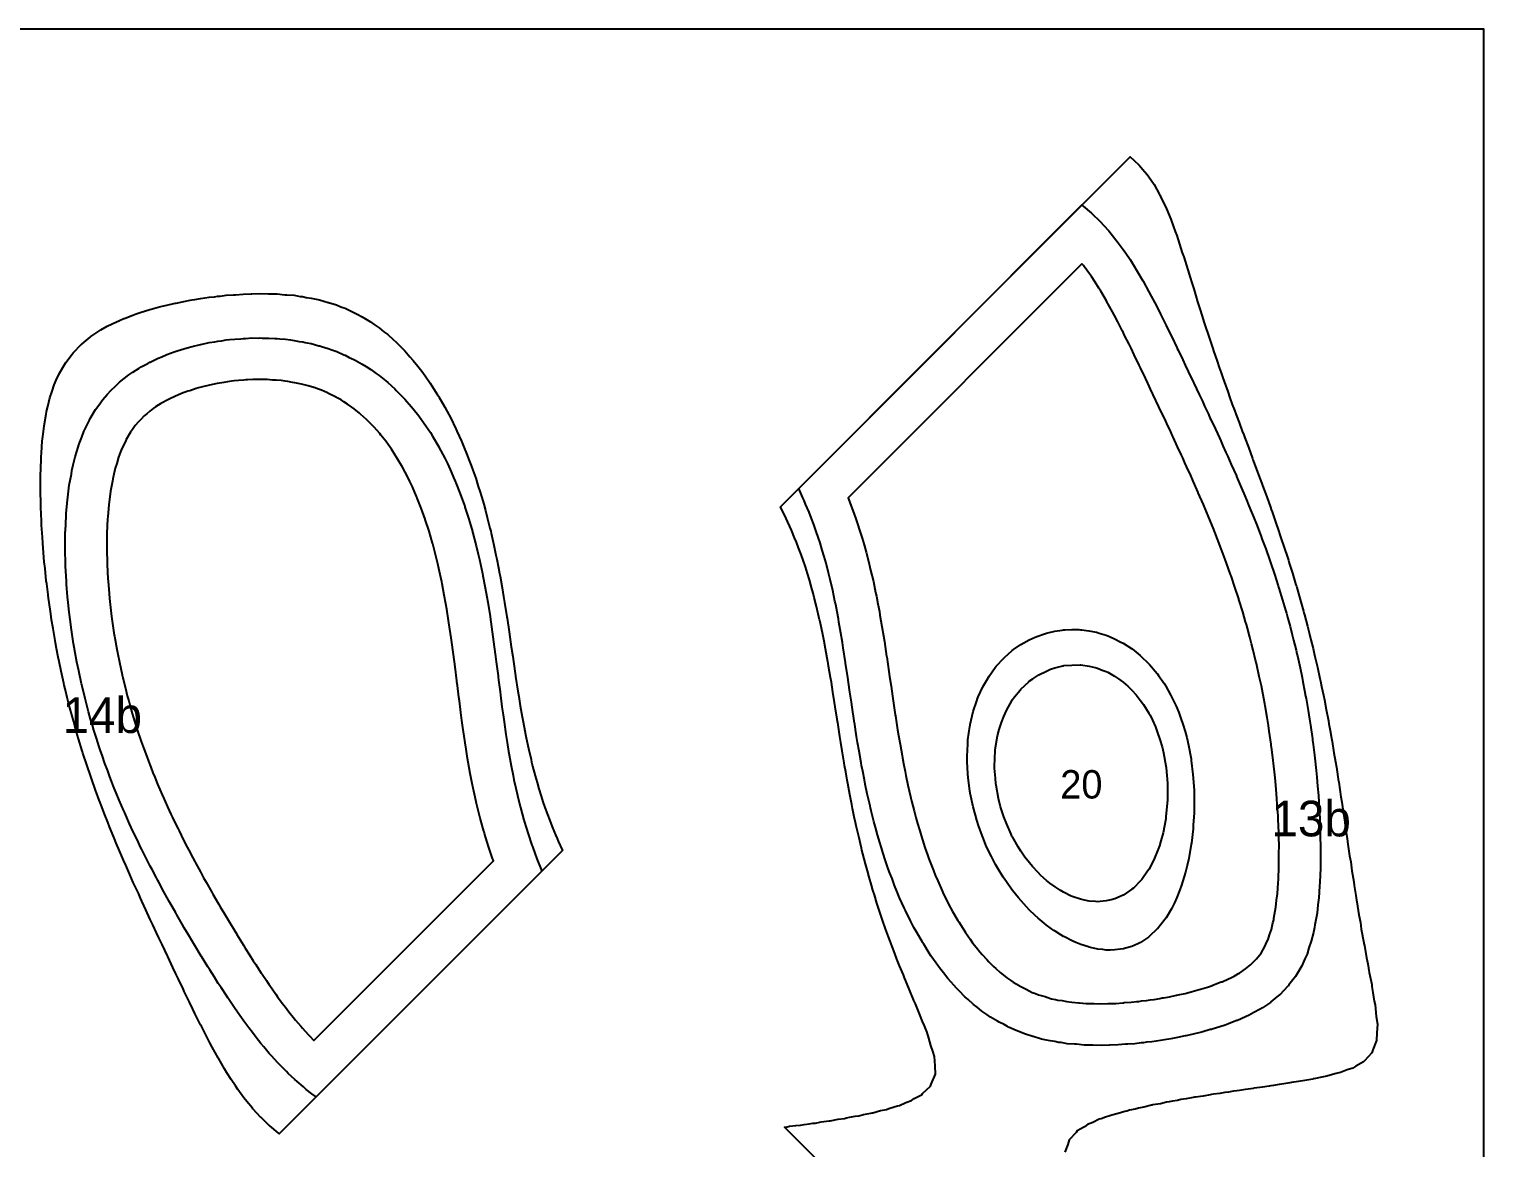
# Model space of a CAD drawing. Header units: millimetres. Extents: x 0 to 500, y 0 to 700.
# Drawn here: x 255.1 to 500, y 511.7 to 700 of the extents above; entities that cross this region are included whole.
import ezdxf
from ezdxf.enums import TextEntityAlignment as Align

# ---------------------------------------------------------------- set-up
doc = ezdxf.new("R2010")
doc.units = ezdxf.units.MM
for name, color, linetype in [('CORTE', 1, 'Continuous'), ('GRABADO', 5, 'Continuous'), ('HOJA', 8, 'Continuous')]:
    doc.layers.add(name, color=color, linetype=linetype)

msp = doc.modelspace()

# ---------------------------------------------------------------- linework, layer by layer
at = {"layer": 'CORTE'}
msp.add_lwpolyline([(441.77, 455.71), (382.27, 515.21), (382.71, 515.28), (383.12, 515.34), (384.14, 515.47), (384.94, 515.56), (385.57, 515.66), (386.42, 515.78), (387, 515.86), (387.45, 515.9), (388.42, 516.08), (389.77, 516.26), (389.86, 516.28), (389.92, 516.28), (391.28, 516.53), (392.37, 516.68), (392.7, 516.76), (393.22, 516.87), (394.14, 517.04), (394.78, 517.12), (395.56, 517.33), (396.79, 517.57), (396.99, 517.61), (397.13, 517.63), (398.41, 517.99), (399.41, 518.19), (399.83, 518.36), (400.69, 518.62), (401.27, 518.79), (401.6, 518.86), (402.69, 519.37), (403.63, 519.66), (404.1, 520.02), (405.41, 520.71), (405.51, 520.84), (406.83, 522.11), (406.92, 522.41), (407.65, 524.1), (407.61, 525.51), (407.5, 527.07), (407.23, 527.97), (406.91, 528.94), (406.56, 530.17), (406.27, 531.15), (405.8, 532.25), (405.48, 532.98), (404.97, 534.29), (404.33, 535.94), (404.15, 536.32), (404.05, 536.53), (403.28, 538.32), (402.61, 539.93), (402.45, 540.35), (402.27, 540.85), (401.62, 542.37), (401.18, 543.46), (400.81, 544.43), (400.4, 545.58), (400.02, 546.5), (399.75, 547.24), (399.26, 548.6), (398.77, 550.05), (398.53, 550.73), (398.31, 551.36), (397.81, 552.88), (397.39, 554.29), (397.14, 555.06), (396.88, 555.95), (396.49, 557.28), (396.22, 558.32), (395.87, 559.52), (395.44, 561.22), (395.29, 561.8), (395.21, 562.18), (394.74, 564.11), (394.34, 565.9), (394.21, 566.45), (394, 567.45), (393.72, 568.81), (393.58, 569.51), (393.25, 571.2), (392.91, 573.04), (392.8, 573.62), (392.56, 574.99), (392.38, 576.06), (392.3, 576.5), (391.97, 578.51), (391.74, 579.91), (391.57, 580.97), (391.21, 583.3), (391.19, 583.45), (391.12, 583.85), (390.8, 585.92), (390.68, 586.68), (390.41, 588.39), (390.14, 590.08), (390.01, 590.85), (389.68, 592.8), (389.6, 593.3), (389.56, 593.5), (389.16, 595.72), (388.91, 597.01), (388.7, 598.12), (388.24, 600.25), (388.2, 600.47), (388.17, 600.6), (387.66, 602.8), (387.25, 604.36), (387.08, 605.07), (386.81, 606.01), (386.45, 607.3), (386.11, 608.36), (385.77, 609.48), (385.38, 610.6), (385.03, 611.6), (384.61, 612.71), (384.25, 613.67), (383.94, 614.4), (383.41, 615.69), (382.52, 617.65), (382.51, 617.65), (382.51, 617.65), (381.56, 619.62), (440.44, 678.51), (441.1, 677.91), (441.1, 677.91), (441.98, 677.08), (442.54, 676.44), (443.31, 675.53), (443.97, 674.57), (444.47, 673.83), (445.41, 672.14), (445.49, 671.98), (445.63, 671.68), (446.43, 670.06), (446.84, 669.08), (447.27, 668.03), (447.73, 666.72), (448.04, 665.94), (448.28, 665.28), (448.78, 663.82), (449.22, 662.37), (449.48, 661.65), (449.71, 660.92), (450.16, 659.47), (450.52, 658.22), (450.84, 657.29), (451.15, 656.29), (451.51, 655.1), (451.8, 654.09), (452.19, 652.92), (452.58, 651.69), (452.87, 650.74), (453.12, 649.92), (453.57, 648.58), (454.02, 647.25), (454.28, 646.43), (454.52, 645.66), (455.01, 644.3), (455.45, 643.03), (455.74, 642.17), (456.03, 641.3), (456.49, 640.06), (456.88, 638.99), (457.25, 637.96), (457.64, 636.84), (458.01, 635.87), (458.32, 635.07), (458.79, 633.78), (459.33, 632.31), (459.56, 631.7), (459.75, 631.21), (460.35, 629.62), (461.04, 627.74), (461.12, 627.53), (461.18, 627.37), (461.9, 625.45), (462.62, 623.51), (462.67, 623.36), (462.73, 623.2), (463.44, 621.27), (464.05, 619.56), (464.19, 619.16), (464.33, 618.74), (464.94, 617.05), (465.49, 615.45), (465.67, 614.91), (465.84, 614.38), (466.38, 612.77), (466.92, 611.11), (467.08, 610.61), (467.23, 610.14), (467.77, 608.43), (468.35, 606.47), (468.43, 606.23), (468.49, 606.03), (469.07, 604.01), (469.62, 602.04), (469.69, 601.78), (469.79, 601.41), (470.3, 599.52), (470.64, 598.17), (470.87, 597.23), (471.23, 595.78), (471.43, 594.93), (471.56, 594.4), (471.97, 592.6), (472.39, 590.71), (472.48, 590.26), (472.66, 589.38), (472.98, 587.89), (473.14, 587.11), (473.45, 585.5), (473.82, 583.58), (473.9, 583.09), (474.1, 581.96), (474.34, 580.67), (474.44, 580.1), (474.75, 578.22), (475.02, 576.67), (475.16, 575.77), (475.54, 573.36), (475.55, 573.3), (475.56, 573.28), (475.93, 570.82), (476.08, 569.9), (476.3, 568.32), (476.58, 566.55), (476.67, 565.83), (476.99, 563.71), (477.04, 563.35), (477.06, 563.22), (477.4, 560.85), (477.57, 559.85), (477.77, 558.36), (478.08, 556.49), (478.15, 555.88), (478.43, 554.17), (478.55, 553.42), (478.62, 553.11), (478.94, 550.95), (479.2, 549.67), (479.36, 548.51), (479.79, 546.23), (479.81, 546.09), (479.87, 545.75), (480.24, 543.67), (480.47, 542.7), (480.68, 541.25), (481.11, 539.21), (481.14, 538.85), (481.31, 537.85), (481.55, 536.4), (481.71, 535.76), (481.87, 533.85), (482.06, 532.54), (481.95, 531.06), (481.93, 529.8), (481.32, 528.23), (481.14, 527.71), (479.88, 526.37), (479.75, 526.21), (478.43, 525.47), (477.94, 525.14), (476.99, 524.84), (475.84, 524.38), (475.55, 524.33), (475.13, 524.22), (474.13, 523.95), (473.58, 523.77), (472.7, 523.63), (471.39, 523.35), (471.27, 523.32), (471.2, 523.3), (469.84, 523.07), (468.78, 522.86), (468.41, 522.82), (467.93, 522.75), (466.99, 522.59), (466.32, 522.47), (465.55, 522.37), (464.55, 522.23), (464.13, 522.16), (463.83, 522.11), (462.7, 521.94), (461.34, 521.75), (461.27, 521.74), (461.19, 521.73), (459.84, 521.52), (458.85, 521.38), (458.42, 521.32), (457.84, 521.24), (456.99, 521.1), (456.37, 521.01), (455.56, 520.88), (454.47, 520.73), (454.13, 520.67), (453.89, 520.64), (452.71, 520.43), (451.43, 520.25), (451.28, 520.22), (451.06, 520.18), (449.85, 519.95), (449, 519.83), (448.43, 519.7), (447.59, 519.57), (447, 519.45), (446.59, 519.39), (445.57, 519.15), (444.2, 518.93), (444.15, 518.91), (444.05, 518.89), (442.72, 518.56), (441.86, 518.42), (441.29, 518.24), (440.34, 518.04), (439.86, 517.91), (439.56, 517.86), (438.44, 517.48), (437.34, 517.24), (437.02, 517.09), (436.32, 516.87), (435.58, 516.6), (435.21, 516.52), (434.17, 515.97), (433.24, 515.65), (432.75, 515.26), (431.51, 514.56), (431.34, 514.32), (430.16, 513.09), (429.93, 512.3), (429.44, 510.99)], dxfattribs=at)
for points in [[(392.95, 621.12), (393.33, 620.14), (393.77, 619), (394.2, 617.74), (394.56, 616.73), (394.9, 615.66), (395.33, 614.32), (395.64, 613.18), (396, 611.96), (396.44, 610.24), (396.64, 609.46), (396.75, 608.95), (397.21, 607.02), (397.59, 605.18), (397.73, 604.55), (397.97, 603.25), (398.22, 601.97), (398.31, 601.39), (398.66, 599.47), (398.9, 597.9), (399.06, 596.96), (399.45, 594.41), (399.46, 594.34), (399.83, 591.89), (399.95, 591.05), (400.19, 589.4), (400.43, 587.73), (400.55, 586.93), (400.9, 584.61), (400.93, 584.42), (401.3, 582.05), (401.46, 581.1), (401.7, 579.67), (402.05, 577.73), (402.12, 577.33), (402.29, 576.42), (402.56, 575.04), (402.7, 574.39), (403.03, 572.78), (403.48, 570.84), (403.54, 570.56), (403.65, 570.1), (404.07, 568.44), (404.38, 567.3), (404.65, 566.3), (405.01, 565.08), (405.24, 564.31), (405.48, 563.58), (405.9, 562.25), (406.33, 561.01), (406.56, 560.38), (406.89, 559.54), (407.31, 558.39), (407.63, 557.61), (408.04, 556.64), (408.81, 554.97), (408.91, 554.72), (408.92, 554.71), (409.71, 553.08), (410.2, 552.13), (410.55, 551.51), (411.45, 549.97), (411.59, 549.75), (412.53, 548.24), (412.71, 547.96), (413.49, 546.84), (413.93, 546.23), (414.5, 545.51), (415.12, 544.73), (415.55, 544.24), (416.3, 543.41), (416.66, 543.04), (417.45, 542.25), (417.82, 541.91), (418.57, 541.23), (419.05, 540.86), (419.68, 540.35), (420.36, 539.89), (420.76, 539.6), (421.75, 539.02), (421.82, 538.98), (422.49, 538.64), (422.91, 538.41), (423.96, 537.89), (424.51, 537.7), (425, 537.49), (426.11, 537.17), (426.25, 537.13), (427.22, 536.82), (427.9, 536.7), (428.28, 536.6), (429, 536.51), (429.53, 536.39), (429.79, 536.36), (430.63, 536.22), (431.78, 536.15), (431.9, 536.13), (431.91, 536.13), (433.04, 536.01), (434.2, 536.02), (434.4, 536.01), (435.52, 535.96), (436.68, 536.02), (436.9, 536.02), (438.05, 536.03), (439.23, 536.14), (439.34, 536.15), (439.46, 536.16), (440.62, 536.22), (441.56, 536.35), (441.9, 536.37), (442.35, 536.44), (443.22, 536.52), (443.84, 536.63), (444.48, 536.7), (445.44, 536.88), (445.85, 536.94), (446.06, 536.98), (447.09, 537.15), (448.24, 537.4), (448.28, 537.41), (448.52, 537.47), (449.7, 537.71), (450.31, 537.87), (450.86, 538.01), (452.08, 538.36), (452.31, 538.42), (453.44, 538.76), (454.12, 538.99), (454.5, 539.13), (455.79, 539.64), (455.91, 539.68), (457, 540.15), (457.37, 540.33), (457.94, 540.63), (458.71, 541.06), (458.84, 541.14), (459.86, 541.82), (460.72, 542.53), (460.89, 542.67), (461.71, 543.52), (462.48, 544.51), (463.12, 545.58), (463.47, 546.38), (463.66, 546.81), (463.9, 547.59), (464.22, 548.47), (464.49, 549.6), (464.61, 550.1), (464.65, 550.38), (464.98, 552.2), (465.1, 553.43), (465.24, 554.48), (465.35, 556.32), (465.41, 556.9), (465.48, 559.09), (465.5, 559.44), (465.5, 561.77), (465.51, 562.08), (465.46, 564.4), (465.46, 564.81), (465.36, 566.98), (465.34, 567.61), (465.21, 569.52), (465.16, 570.49), (465.02, 572.01), (464.91, 573.44), (464.79, 574.48), (464.59, 576.48), (464.53, 576.91), (464.3, 578.75), (464.21, 579.51), (464.2, 579.63), (463.87, 581.85), (463.73, 582.81), (463.51, 584.16), (463.18, 586.09), (463.11, 586.45), (462.93, 587.37), (462.66, 588.83), (462.53, 589.45), (462.19, 591.05), (461.77, 592.96), (461.7, 593.25), (461.57, 593.81), (461.16, 595.49), (460.9, 596.54), (460.61, 597.64), (460.18, 599.19), (460.02, 599.8), (459.89, 600.25), (459.4, 601.91), (458.81, 603.84), (458.76, 603.99), (458.72, 604.13), (458.09, 606.06), (457.44, 607.98), (457.41, 608.08), (457.36, 608.21), (456.68, 610.13), (456.07, 611.78), (455.95, 612.1), (455.78, 612.54), (455.17, 614.14), (454.69, 615.35), (454.4, 616.07), (453.96, 617.13), (453.57, 618.11), (453.3, 618.75), (452.77, 620.01), (451.92, 621.97), (451.9, 622.03), (451.06, 623.93), (450.52, 625.17), (450.23, 625.79), (449.67, 626.99), (449.29, 627.85), (449.09, 628.31), (448.44, 629.71), (447.7, 631.3), (447.58, 631.56), (447.27, 632.2), (446.61, 633.64), (446.26, 634.41), (445.74, 635.49), (444.84, 637.39), (444.78, 637.52), (443.88, 639.43), (443.41, 640.44), (443.01, 641.27), (442.17, 643), (442.01, 643.35), (441.96, 643.45), (441.14, 645.17), (440.59, 646.32), (440.26, 646.96), (439.5, 648.46), (439.26, 648.98), (439.17, 649.16), (438.37, 650.72), (437.82, 651.78), (437.48, 652.42), (436.48, 654.21), (436.46, 654.25), (435.51, 655.88), (435.19, 656.42), (434.57, 657.4), (433.92, 658.37), (433.59, 658.84), (432.68, 660.07), (432.57, 660.21), (432.33, 660.5), (392.95, 621.12)], [(296.98, 514.23), (295.59, 515.41), (295.54, 515.45), (294.13, 516.82), (294.11, 516.84), (292.75, 518.31), (292.68, 518.4), (291.46, 519.88), (291.24, 520.16), (290.24, 521.53), (289.81, 522.14), (289.08, 523.23), (288.38, 524.34), (287.98, 525), (286.94, 526.79), (286.93, 526.81), (286.9, 526.87), (285.91, 528.65), (285.51, 529.38), (284.92, 530.52), (284.08, 532.17), (283.96, 532.42), (283.73, 532.89), (283, 534.33), (282.65, 535.04), (282.06, 536.25), (281.21, 538.03), (281.14, 538.19), (281.01, 538.46), (280.21, 540.12), (279.78, 541), (279.29, 542.06), (278.43, 543.9), (278.38, 544.01), (278.35, 544.06), (277.46, 545.95), (276.92, 547.07), (276.54, 547.89), (275.91, 549.27), (275.63, 549.84), (275.48, 550.15), (274.72, 551.8), (274.05, 553.25), (273.82, 553.76), (273.47, 554.57), (272.93, 555.72), (272.62, 556.4), (272.04, 557.7), (271.19, 559.66), (271.17, 559.69), (271.16, 559.73), (270.31, 561.68), (269.75, 563), (269.46, 563.7), (269.08, 564.66), (268.63, 565.73), (268.32, 566.51), (267.82, 567.78), (267.21, 569.39), (267.03, 569.85), (266.89, 570.22), (266.25, 571.94), (265.57, 573.88), (265.51, 574.05), (265.45, 574.21), (264.78, 576.18), (264.14, 578.16), (264.08, 578.35), (264.02, 578.55), (263.41, 580.53), (262.91, 582.25), (262.76, 582.75), (262.58, 583.41), (262.14, 585), (261.84, 586.17), (261.56, 587.27), (261.14, 588.99), (261, 589.58), (260.92, 589.94), (260.48, 591.92), (260.12, 593.59), (259.99, 594.29), (259.71, 595.76), (259.53, 596.69), (259.45, 597.12), (259.11, 599.13), (258.87, 600.56), (258.71, 601.6), (258.38, 603.9), (258.36, 604.1), (258.26, 604.84), (258.04, 606.64), (257.97, 607.16), (257.76, 609.23), (257.64, 610.35), (257.52, 611.85), (257.37, 613.46), (257.32, 614.51), (257.18, 616.51), (257.16, 617.22), (257.06, 619.49), (257.06, 619.97), (257, 622.4), (257.01, 622.79), (257.02, 625.23), (257.05, 625.69), (257.11, 627.99), (257.18, 628.68), (257.3, 630.66), (257.46, 631.83), (257.6, 633.22), (257.96, 635.19), (258.02, 635.65), (258.22, 636.48), (258.58, 637.96), (258.97, 639.06), (259.29, 640.11), (259.65, 640.91), (260.17, 642.09), (261.08, 643.61), (261.24, 643.88), (262.34, 645.31), (262.48, 645.5), (262.51, 645.53), (263.9, 646.95), (263.94, 646.99), (264.36, 647.33), (265.37, 648.16), (265.47, 648.24), (266.8, 649.14), (267.18, 649.39), (268.24, 649.98), (269.04, 650.4), (269.67, 650.69), (271.02, 651.27), (271.1, 651.31), (271.26, 651.36), (272.53, 651.87), (273.09, 652.07), (273.96, 652.36), (275.26, 652.75), (275.39, 652.79), (275.61, 652.84), (276.82, 653.2), (277.5, 653.37), (278.25, 653.56), (279.43, 653.8), (279.67, 653.86), (279.83, 653.89), (281.1, 654.18), (282.22, 654.36), (282.53, 654.42), (282.97, 654.48), (283.96, 654.66), (284.68, 654.75), (285.39, 654.87), (286.31, 654.96), (286.82, 655.03), (287.22, 655.07), (288.25, 655.2), (289.48, 655.27), (289.68, 655.29), (289.85, 655.29), (291.11, 655.41), (292.5, 655.42), (292.54, 655.43), (292.57, 655.43), (293.97, 655.5), (295.38, 655.43), (295.4, 655.43), (295.42, 655.43), (296.83, 655.43), (298.11, 655.3), (298.26, 655.3), (298.44, 655.27), (299.69, 655.2), (300.7, 655.02), (301.12, 654.98), (301.72, 654.84), (302.55, 654.74), (303.13, 654.59), (303.99, 654.43), (305.4, 653.99), (305.42, 653.98), (305.46, 653.97), (306.85, 653.57), (307.55, 653.27), (308.28, 653.01), (309.54, 652.4), (309.72, 652.32), (310.29, 652), (311.15, 651.57), (311.42, 651.4), (312.58, 650.72), (313.17, 650.29), (314.02, 649.72), (314.82, 649.07), (315.45, 648.58), (316.36, 647.75), (316.88, 647.29), (317.82, 646.34), (318.32, 645.85), (319.2, 644.85), (319.75, 644.23), (320.5, 643.29), (321.18, 642.42), (321.74, 641.66), (322.62, 640.4), (322.9, 639.96), (323.83, 638.46), (324, 638.2), (324.05, 638.12), (325.06, 636.39), (325.48, 635.62), (326.06, 634.52), (326.92, 632.75), (326.99, 632.59), (327.11, 632.33), (327.89, 630.63), (328.35, 629.52), (328.73, 628.6), (329.17, 627.41), (329.52, 626.53), (329.78, 625.77), (330.26, 624.41), (330.7, 623.03), (330.96, 622.24), (331.22, 621.36), (331.61, 620.04), (331.89, 618.98), (332.22, 617.78), (332.66, 616.03), (332.79, 615.49), (332.87, 615.15), (333.32, 613.16), (333.67, 611.49), (333.82, 610.79), (334.1, 609.35), (334.28, 608.39), (334.36, 607.95), (334.71, 605.97), (334.96, 604.5), (335.12, 603.51), (335.5, 601.1), (335.51, 601.04), (335.54, 600.88), (335.89, 598.56), (336.01, 597.74), (336.25, 596.06), (336.5, 594.4), (336.62, 593.57), (336.98, 591.14), (336.99, 591.08), (336.99, 591.06), (337.36, 588.6), (337.52, 587.67), (337.76, 586.13), (338.1, 584.24), (338.19, 583.7), (338.42, 582.51), (338.65, 581.3), (338.78, 580.72), (339.14, 578.93), (339.58, 577.06), (339.68, 576.62), (339.85, 575.95), (340.26, 574.34), (340.6, 573.19), (340.9, 572.12), (341.29, 570.9), (341.59, 569.95), (341.92, 569.02), (342.33, 567.83), (342.72, 566.81), (343.12, 565.77), (343.72, 564.38), (343.97, 563.76), (344.15, 563.35), (344.88, 561.74), (297.19, 514.05), (296.98, 514.23)], [(333.24, 560.01), (333.18, 560.17), (333.1, 560.43), (332.41, 562.42), (331.74, 564.65), (331.67, 564.88), (331.63, 565.02), (331.01, 567.23), (330.58, 569.02), (330.41, 569.65), (330.17, 570.76), (329.84, 572.24), (329.69, 573.03), (329.34, 574.72), (329.02, 576.64), (328.9, 577.25), (328.65, 578.82), (328.48, 579.9), (328.43, 580.3), (328.1, 582.44), (327.95, 583.66), (327.76, 584.99), (327.51, 586.97), (327.43, 587.54), (327.18, 589.54), (327.1, 590.16), (327.08, 590.31), (326.78, 592.66), (326.67, 593.54), (326.46, 595.13), (326.24, 596.77), (326.12, 597.58), (325.76, 600.06), (325.38, 602.4), (325.23, 603.27), (324.98, 604.71), (324.61, 606.65), (324.54, 606.98), (324.39, 607.68), (324.07, 609.2), (323.88, 610.01), (323.56, 611.36), (323.03, 613.36), (323.01, 613.43), (323, 613.48), (322.42, 615.48), (321.78, 617.44), (321.77, 617.49), (321.76, 617.5), (321.11, 619.36), (320.43, 621.07), (320.4, 621.13), (320.31, 621.35), (319.6, 622.98), (319.19, 623.86), (318.82, 624.62), (317.93, 626.28), (317.01, 627.87), (316.73, 628.31), (316.09, 629.29), (315.51, 630.11), (315.12, 630.65), (314.32, 631.67), (314.1, 631.93), (313.15, 633.01), (313.03, 633.14), (312.01, 634.18), (311.89, 634.29), (310.88, 635.21), (310.69, 635.36), (309.78, 636.11), (309.42, 636.37), (308.68, 636.9), (308.05, 637.29), (307.6, 637.59), (306.59, 638.14), (306.52, 638.18), (305.91, 638.46), (305.37, 638.73), (305.3, 638.76), (304.29, 639.21), (303.61, 639.44), (303.21, 639.6), (302.23, 639.88), (302.06, 639.94), (302.05, 639.94), (300.95, 640.25), (300.07, 640.42), (299.83, 640.48), (299.4, 640.54), (298.66, 640.68), (298.17, 640.74), (297.51, 640.84), (296.66, 640.89), (296.33, 640.93), (296.07, 640.94), (295.14, 641.01), (294.16, 641.01), (293.97, 641.02), (293.77, 641.01), (292.75, 641.02), (291.82, 640.96), (291.58, 640.95), (291.24, 640.92), (290.32, 640.87), (289.62, 640.78), (289.16, 640.74), (288.46, 640.62), (287.86, 640.55), (287.52, 640.49), (286.72, 640.36), (285.45, 640.08), (285.42, 640.07), (284.27, 639.81), (283.58, 639.61), (283.18, 639.5), (282.14, 639.15), (281.81, 639.05), (280.75, 638.67), (280.14, 638.42), (279.73, 638.24), (278.67, 637.74), (278.46, 637.62), (277.34, 637.02), (277.25, 636.97), (276.38, 636.41), (275.99, 636.15), (275.42, 635.71), (274.87, 635.26), (274.47, 634.89), (273.86, 634.31), (273.49, 633.89), (272.96, 633.29), (272.48, 632.62), (272.16, 632.17), (271.44, 630.94), (271.29, 630.62), (270.71, 629.44), (270.47, 628.83), (270.13, 627.95), (269.82, 626.87), (269.58, 626.12), (269.33, 625.08), (269.15, 624.32), (269.09, 623.91), (268.76, 622.21), (268.6, 620.81), (268.48, 619.97), (268.31, 617.91), (268.28, 617.6), (268.17, 615.15), (268.17, 615.13), (268.14, 612.57), (268.21, 609.95), (268.21, 609.87), (268.34, 607.47), (268.36, 607.09), (268.53, 605.04), (268.61, 604.19), (268.78, 602.66), (268.96, 601.17), (269.08, 600.33), (269.42, 598.02), (269.45, 597.84), (269.84, 595.65), (270, 594.78), (270.28, 593.45), (270.73, 591.34), (270.75, 591.27), (270.8, 591.05), (271.29, 589.06), (271.61, 587.8), (271.84, 586.95), (272.17, 585.81), (272.44, 584.84), (272.68, 584.07), (273.07, 582.79), (273.52, 581.41), (273.74, 580.76), (273.97, 580.1), (274.44, 578.75), (274.87, 577.58), (275.16, 576.8), (275.55, 575.81), (275.93, 574.82), (276.22, 574.12), (276.71, 572.93), (277.47, 571.15), (277.55, 570.98), (277.58, 570.91), (278.37, 569.13), (278.95, 567.89), (279.22, 567.32), (279.8, 566.14), (280.15, 565.39), (280.32, 565.05), (281.04, 563.61), (281.69, 562.34), (281.95, 561.84), (282.64, 560.55), (282.97, 559.92), (283.08, 559.7), (283.91, 558.18), (284.45, 557.18), (284.87, 556.45), (285.82, 554.77), (285.84, 554.74), (286.03, 554.43), (286.95, 552.81), (287.25, 552.28), (287.95, 551.11), (288.63, 549.96), (288.96, 549.42), (290.03, 547.66), (290.06, 547.61), (291.15, 545.85), (291.45, 545.35), (292.19, 544.19), (292.81, 543.2), (293.24, 542.56), (294.17, 541.13), (294.3, 540.95), (295.04, 539.86), (295.51, 539.15), (295.58, 539.05), (296.59, 537.6), (296.91, 537.15), (297.69, 536.09), (298.23, 535.37), (298.8, 534.63), (299.53, 533.71), (299.94, 533.21), (300.81, 532.18), (301.1, 531.85), (302.07, 530.79), (302.3, 530.55), (303.04, 529.8), (333.24, 560.01)], [(445.01, 548.56), (443.62, 547.26), (443.51, 547.18), (442.18, 546.3), (441.75, 546.07), (440.74, 545.63), (439.65, 545.3), (439.3, 545.22), (438.81, 545.16), (437.86, 545.02), (437.08, 545), (436.42, 545.01), (435.85, 545.09), (434.99, 545.17), (433.79, 545.43), (433.55, 545.48), (433.42, 545.53), (432.12, 545.95), (431.31, 546.29), (430.68, 546.55), (429.38, 547.22), (429.25, 547.29), (428.77, 547.58), (427.82, 548.17), (427.6, 548.32), (426.38, 549.2), (425.96, 549.55), (424.95, 550.39), (424.42, 550.87), (423.51, 551.74), (422.98, 552.3), (422.08, 553.28), (421.63, 553.81), (420.65, 555.03), (420.36, 555.41), (419.21, 557.04), (419.17, 557.1), (419.05, 557.3), (418.09, 558.87), (417.78, 559.43), (417.09, 560.74), (416.34, 562.28), (416.16, 562.68), (415.9, 563.3), (415.34, 564.73), (414.91, 565.99), (414.62, 566.86), (414.38, 567.69), (414.01, 569.12), (413.52, 571.4), (413.5, 571.49), (413.47, 571.75), (413.17, 574.02), (413.11, 574.67), (413.01, 576.73), (413, 577.64), (413.09, 579.67), (413.14, 580.36), (413.45, 582.63), (413.49, 582.87), (413.51, 582.96), (414.04, 585.18), (414.62, 586.94), (414.76, 587.32), (414.88, 587.6), (415.65, 589.29), (416.31, 590.44), (416.7, 591.11), (417.74, 592.54), (417.91, 592.76), (419.17, 594.14), (419.28, 594.26), (420.6, 595.4), (420.82, 595.58), (422.04, 596.41), (422.54, 596.72), (423.47, 597.21), (424.45, 597.68), (424.91, 597.86), (425.87, 598.19), (426.34, 598.34), (426.58, 598.41), (427.77, 598.67), (428.99, 598.86), (429.21, 598.89), (429.46, 598.9), (430.64, 598.95), (431.79, 598.93), (432.08, 598.92), (432.32, 598.89), (433.51, 598.73), (434.78, 598.48), (434.95, 598.44), (435.23, 598.35), (436.38, 597.99), (436.95, 597.77), (437.82, 597.39), (438.9, 596.85), (439.25, 596.65), (440.68, 595.75), (440.69, 595.75), (440.78, 595.68), (442.12, 594.6), (442.27, 594.48), (443.56, 593.22), (443.72, 593.05), (444.99, 591.54), (445.03, 591.5), (445.21, 591.24), (446.2, 589.8), (446.43, 589.42), (447.25, 587.98), (447.86, 586.73), (448.19, 586.05), (448.62, 584.97), (449, 583.99), (449.3, 583.04), (449.69, 581.81), (449.96, 580.78), (450.25, 579.51), (450.7, 577.17), (450.71, 577.11), (450.74, 576.89), (451.02, 574.55), (451.08, 573.94), (451.2, 571.86), (451.23, 570.93), (451.22, 569.03), (451.21, 568.1), (451.08, 566.02), (451.04, 565.41), (450.76, 563.02), (450.74, 562.85), (450.73, 562.8), (450.31, 560.42), (450.03, 559.23), (449.77, 558.11), (449.34, 556.66), (449.1, 555.91), (448.8, 555.14), (448.31, 553.85), (447.91, 552.98), (447.38, 551.92), (446.48, 550.44), (446.28, 550.15), (445.05, 548.6), (445.01, 548.56)]]:
    msp.add_lwpolyline(points, close=True, dxfattribs=at)
at = {"layer": 'GRABADO'}
for points in [[(435.39, 667.63), (435.41, 667.61), (436.76, 666.14), (436.84, 666.04), (438.06, 664.56), (438.27, 664.28), (439.28, 662.92), (439.7, 662.31), (440.44, 661.21), (441.14, 660.1), (441.54, 659.45), (442.57, 657.66), (442.58, 657.63), (442.61, 657.58), (443.61, 655.8), (444, 655.07), (444.6, 653.93), (445.44, 652.28), (445.56, 652.02), (445.78, 651.56), (446.51, 650.12), (446.87, 649.41), (447.45, 648.2), (448.3, 646.42), (448.38, 646.26), (448.5, 645.99), (449.3, 644.33), (449.73, 643.45), (450.23, 642.39), (451.09, 640.55), (451.14, 640.44), (451.17, 640.39), (452.06, 638.5), (452.6, 637.38), (452.97, 636.55), (453.61, 635.18), (453.88, 634.6), (454.03, 634.3), (454.79, 632.65), (455.46, 631.2), (455.69, 630.69), (456.05, 629.88), (456.58, 628.72), (456.9, 628.05), (457.47, 626.75), (458.33, 624.79), (458.34, 624.76), (458.36, 624.72), (459.21, 622.76), (459.76, 621.45), (460.05, 620.75), (460.44, 619.78), (460.88, 618.72), (461.2, 617.94), (461.7, 616.67), (462.31, 615.06), (462.49, 614.6), (462.63, 614.22), (463.26, 612.51), (463.95, 610.57), (464.01, 610.4), (464.06, 610.24), (464.74, 608.26), (465.38, 606.29), (465.44, 606.1), (465.5, 605.9), (466.11, 603.91), (466.61, 602.2), (466.75, 601.7), (466.93, 601.04), (467.37, 599.45), (467.68, 598.28), (467.96, 597.18), (468.37, 595.46), (468.51, 594.87), (468.6, 594.5), (469.04, 592.53), (469.39, 590.86), (469.53, 590.16), (469.81, 588.69), (469.99, 587.76), (470.07, 587.33), (470.41, 585.32), (470.65, 583.89), (470.8, 582.85), (471.14, 580.55), (471.16, 580.35), (471.25, 579.61), (471.48, 577.8), (471.54, 577.29), (471.75, 575.22), (471.88, 574.1), (471.99, 572.6), (472.14, 570.99), (472.2, 569.94), (472.33, 567.94), (472.35, 567.23), (472.46, 564.96), (472.46, 564.47), (472.51, 562.05), (472.5, 561.66), (472.5, 559.21), (472.47, 558.76), (472.4, 556.45), (472.33, 555.76), (472.22, 553.79), (472.05, 552.62), (471.92, 551.23), (471.56, 549.26), (471.49, 548.8), (471.29, 547.97), (470.94, 546.49), (470.55, 545.38), (470.23, 544.34), (469.87, 543.54), (469.35, 542.36), (468.44, 540.84), (468.28, 540.56), (467.18, 539.14), (467.03, 538.95), (467, 538.92), (465.62, 537.49), (465.57, 537.45), (465.15, 537.12), (464.14, 536.28), (464.05, 536.2), (462.71, 535.3), (462.33, 535.06), (461.28, 534.47), (460.48, 534.05), (459.85, 533.76), (458.49, 533.17), (458.42, 533.14), (458.25, 533.09), (456.99, 532.58), (456.43, 532.38), (455.56, 532.09), (454.26, 531.7), (454.13, 531.66), (453.91, 531.61), (452.7, 531.25), (452.02, 531.08), (451.27, 530.89), (450.09, 530.65), (449.84, 530.58), (449.69, 530.55), (448.41, 530.27), (447.3, 530.09), (446.98, 530.03), (446.54, 529.97), (445.55, 529.78), (444.84, 529.7), (444.12, 529.58), (443.2, 529.49), (442.69, 529.41), (442.29, 529.38), (441.26, 529.25), (440.03, 529.18), (439.83, 529.16), (439.67, 529.15), (438.41, 529.04), (437.01, 529.02), (436.98, 529.02), (436.94, 529.02), (435.55, 528.95), (434.14, 529.01), (434.11, 529.01), (434.09, 529.02), (432.69, 529.01), (431.4, 529.15), (431.25, 529.15), (431.07, 529.18), (429.82, 529.25), (428.82, 529.43), (428.39, 529.47), (427.79, 529.6), (426.96, 529.71), (426.38, 529.86), (425.53, 530.02), (424.12, 530.46), (424.1, 530.47), (424.05, 530.48), (422.66, 530.88), (421.96, 531.17), (421.23, 531.44), (419.98, 532.05), (419.8, 532.13), (419.22, 532.45), (418.37, 532.88), (418.1, 533.05), (416.93, 533.73), (416.34, 534.16), (415.5, 534.72), (414.7, 535.38), (414.07, 535.87), (413.15, 536.7), (412.63, 537.16), (411.69, 538.11), (411.2, 538.6), (410.32, 539.6), (409.77, 540.22), (409.01, 541.16), (408.33, 542.02), (407.78, 542.79), (406.9, 544.05), (406.61, 544.49), (405.69, 545.99), (405.51, 546.25), (405.47, 546.33), (404.46, 548.06), (404.03, 548.83), (403.46, 549.93), (402.6, 551.69), (402.52, 551.86), (402.41, 552.12), (401.63, 553.82), (401.17, 554.93), (400.79, 555.85), (400.35, 557.04), (400, 557.92), (399.73, 558.67), (399.25, 560.04), (398.82, 561.42), (398.56, 562.2), (398.3, 563.09), (397.9, 564.41), (397.62, 565.47), (397.29, 566.66), (396.86, 568.42), (396.73, 568.96), (396.65, 569.3), (396.19, 571.29), (395.85, 572.95), (395.7, 573.65), (395.42, 575.1), (395.24, 576.05), (395.16, 576.5), (394.8, 578.48), (394.56, 579.95), (394.39, 580.93), (394.01, 583.35), (394, 583.41), (393.98, 583.57), (393.63, 585.89), (393.51, 586.71), (393.26, 588.39), (393.02, 590.05), (392.9, 590.88), (392.54, 593.31), (392.53, 593.37), (392.53, 593.39), (392.15, 595.85), (392, 596.77), (391.75, 598.31), (391.41, 600.21), (391.33, 600.75), (391.1, 601.94), (390.87, 603.15), (390.74, 603.73), (390.38, 605.51), (389.93, 607.39), (389.83, 607.83), (389.66, 608.5), (389.25, 610.1), (388.91, 611.26), (388.62, 612.33), (388.23, 613.54), (387.93, 614.5), (387.59, 615.43), (387.19, 616.61), (386.8, 617.63), (386.4, 618.68), (385.8, 620.07), (385.55, 620.69), (385.36, 621.09), (384.64, 622.7), (432.33, 670.4), (432.54, 670.22), (433.93, 669.04), (433.97, 668.99), (435.39, 667.63)], [(393.33, 620.14), (393.77, 619), (394.2, 617.74), (394.56, 616.73), (394.9, 615.66), (395.33, 614.32), (395.64, 613.18), (396, 611.96), (396.44, 610.24), (396.64, 609.46), (396.75, 608.95), (397.21, 607.02), (397.59, 605.18), (397.73, 604.55), (397.97, 603.25), (398.22, 601.97), (398.31, 601.39), (398.66, 599.47), (398.9, 597.9), (399.06, 596.96), (399.45, 594.41), (399.46, 594.34), (399.83, 591.89), (399.95, 591.05), (400.19, 589.4), (400.43, 587.73), (400.55, 586.93), (400.9, 584.61), (400.93, 584.42), (401.3, 582.05), (401.46, 581.1), (401.7, 579.67), (402.05, 577.73), (402.12, 577.33), (402.29, 576.42), (402.56, 575.04), (402.7, 574.39), (403.03, 572.78), (403.48, 570.84), (403.54, 570.56), (403.65, 570.1), (404.07, 568.44), (404.38, 567.3), (404.65, 566.3), (405.01, 565.08), (405.24, 564.31), (405.48, 563.58), (405.9, 562.25), (406.33, 561.01), (406.56, 560.38), (406.89, 559.54), (407.31, 558.39), (407.63, 557.61), (408.04, 556.64), (408.81, 554.97), (408.91, 554.72), (408.92, 554.71), (409.71, 553.08), (410.2, 552.13), (410.55, 551.51), (411.45, 549.97), (411.59, 549.75), (412.53, 548.24), (412.71, 547.96), (413.49, 546.84), (413.93, 546.23), (414.5, 545.51), (415.12, 544.73), (415.55, 544.24), (416.3, 543.41), (416.66, 543.04), (417.45, 542.25), (417.82, 541.91), (418.57, 541.23), (419.05, 540.86), (419.68, 540.35), (420.36, 539.89), (420.76, 539.6), (421.75, 539.02), (421.82, 538.98), (422.49, 538.64), (422.91, 538.41), (423.96, 537.89), (424.51, 537.7), (425, 537.49), (426.11, 537.17), (426.25, 537.13), (427.22, 536.82), (427.9, 536.7), (428.28, 536.6), (429, 536.51), (429.53, 536.39), (429.79, 536.36), (430.63, 536.22), (431.78, 536.15), (431.9, 536.13), (431.91, 536.13), (433.04, 536.01), (434.2, 536.02), (434.4, 536.01), (435.52, 535.96), (436.68, 536.02), (436.9, 536.02), (438.05, 536.03), (439.23, 536.14), (439.34, 536.15), (439.46, 536.16), (440.62, 536.22), (441.56, 536.35), (441.9, 536.37), (442.35, 536.44), (443.22, 536.52), (443.84, 536.63), (444.48, 536.7), (445.44, 536.88), (445.85, 536.94), (446.06, 536.98), (447.09, 537.15), (448.24, 537.4), (448.28, 537.41), (448.52, 537.47), (449.7, 537.71), (450.31, 537.87), (450.86, 538.01), (452.08, 538.36), (452.31, 538.42), (453.44, 538.76), (454.12, 538.99), (454.5, 539.13), (455.79, 539.64), (455.91, 539.68), (457, 540.15), (457.37, 540.33), (457.94, 540.63), (458.71, 541.06), (458.84, 541.14), (459.86, 541.82), (460.72, 542.53), (460.89, 542.67), (461.71, 543.52), (462.48, 544.51), (463.12, 545.58), (463.47, 546.38), (463.66, 546.81), (463.9, 547.59), (464.22, 548.47), (464.49, 549.6), (464.61, 550.1), (464.65, 550.38), (464.98, 552.2), (465.1, 553.43), (465.24, 554.48), (465.35, 556.32), (465.41, 556.9), (465.48, 559.09), (465.5, 559.44), (465.5, 561.77), (465.51, 562.08), (465.46, 564.4), (465.46, 564.81), (465.36, 566.98), (465.34, 567.61), (465.21, 569.52), (465.16, 570.49), (465.02, 572.01), (464.91, 573.44), (464.79, 574.48), (464.59, 576.48), (464.53, 576.91), (464.3, 578.75), (464.21, 579.51), (464.2, 579.63), (463.87, 581.85), (463.73, 582.81), (463.51, 584.16), (463.18, 586.09), (463.11, 586.45), (462.93, 587.37), (462.66, 588.83), (462.53, 589.45), (462.19, 591.05), (461.77, 592.96), (461.7, 593.25), (461.57, 593.81), (461.16, 595.49), (460.9, 596.54), (460.61, 597.64), (460.18, 599.19), (460.02, 599.8), (459.89, 600.25), (459.4, 601.91), (458.81, 603.84), (458.76, 603.99), (458.72, 604.13), (458.09, 606.06), (457.44, 607.98), (457.41, 608.08), (457.36, 608.21), (456.68, 610.13), (456.07, 611.78), (455.95, 612.1), (455.78, 612.54), (455.17, 614.14), (454.69, 615.35), (454.4, 616.07), (453.96, 617.13), (453.57, 618.11), (453.3, 618.75), (452.77, 620.01), (451.92, 621.97), (451.9, 622.03), (451.06, 623.93), (450.52, 625.17), (450.23, 625.79), (449.67, 626.99), (449.29, 627.85), (449.09, 628.31), (448.44, 629.71), (447.7, 631.3), (447.58, 631.56), (447.27, 632.2), (446.61, 633.64), (446.26, 634.41), (445.74, 635.49), (444.84, 637.39), (444.78, 637.52), (443.88, 639.43), (443.41, 640.44), (443.01, 641.27), (442.17, 643), (442.01, 643.35), (441.96, 643.45), (441.14, 645.17), (440.59, 646.32), (440.26, 646.96), (439.5, 648.46), (439.26, 648.98), (439.17, 649.16), (438.37, 650.72), (437.82, 651.78), (437.48, 652.42), (436.48, 654.21), (436.46, 654.25), (435.51, 655.88), (435.19, 656.42), (434.57, 657.4), (433.92, 658.37), (433.59, 658.84), (432.68, 660.07), (432.57, 660.21), (432.33, 660.5), (392.95, 621.12), (393.33, 620.14)], [(301.25, 521.96), (300.19, 522.87), (299.82, 523.2), (298.7, 524.25), (298.39, 524.55), (297.27, 525.68), (296.95, 526.01), (295.9, 527.18), (295.52, 527.6), (294.58, 528.72), (294.09, 529.3), (293.3, 530.3), (292.66, 531.13), (292.06, 531.93), (291.22, 533.06), (290.86, 533.59), (289.79, 535.1), (289.68, 535.27), (289.23, 535.95), (288.53, 536.98), (288.36, 537.22), (287.39, 538.71), (286.93, 539.4), (286.27, 540.45), (285.5, 541.66), (285.17, 542.21), (284.12, 543.91), (284.08, 543.98), (284.07, 544), (283, 545.76), (282.63, 546.34), (281.93, 547.55), (281.2, 548.76), (280.87, 549.35), (279.97, 550.91), (279.82, 551.16), (279.77, 551.25), (278.79, 552.99), (278.34, 553.78), (277.77, 554.83), (276.91, 556.41), (276.76, 556.69), (276.45, 557.29), (275.77, 558.56), (275.47, 559.12), (274.8, 560.45), (274.04, 561.95), (273.84, 562.35), (273.49, 563.1), (272.91, 564.28), (272.61, 564.92), (272, 566.24), (271.17, 568.08), (271.12, 568.21), (271.03, 568.41), (270.26, 570.21), (269.74, 571.46), (269.42, 572.24), (269.03, 573.27), (268.62, 574.3), (268.31, 575.15), (267.85, 576.39), (267.36, 577.79), (267.11, 578.51), (266.87, 579.23), (266.4, 580.67), (265.98, 582.02), (265.73, 582.86), (265.44, 583.88), (265.09, 585.08), (264.84, 586.01), (264.5, 587.35), (264, 589.4), (263.94, 589.65), (263.9, 589.81), (263.43, 592), (263.13, 593.43), (262.95, 594.39), (262.56, 596.61), (262.52, 596.82), (262.51, 596.91), (262.15, 599.31), (262.02, 600.26), (261.83, 601.85), (261.64, 603.49), (261.56, 604.45), (261.37, 606.61), (261.35, 607.1), (261.21, 609.63), (261.21, 609.82), (261.14, 612.55), (261.15, 612.62), (261.17, 615.38), (261.18, 615.52), (261.3, 618.11), (261.34, 618.54), (261.52, 620.74), (261.66, 621.72), (261.84, 623.27), (262.19, 625.12), (262.28, 625.69), (262.52, 626.69), (262.83, 628), (263.12, 628.92), (263.5, 630.19), (263.94, 631.35), (264.29, 632.25), (264.97, 633.63), (265.23, 634.18), (265.37, 634.44), (266.28, 635.99), (266.8, 636.71), (267.48, 637.65), (268.23, 638.51), (268.82, 639.17), (269.66, 639.98), (270.29, 640.56), (271.09, 641.21), (271.89, 641.82), (272.53, 642.25), (273.62, 642.96), (273.96, 643.15), (275.09, 643.75), (275.39, 643.92), (275.47, 643.96), (276.82, 644.61), (277.42, 644.87), (278.25, 645.21), (279.49, 645.66), (279.68, 645.72), (280.03, 645.83), (281.11, 646.19), (281.66, 646.35), (282.54, 646.6), (283.95, 646.92), (283.97, 646.92), (284, 646.92), (285.4, 647.24), (286.34, 647.39), (286.83, 647.48), (287.49, 647.56), (288.26, 647.68), (288.84, 647.74), (289.69, 647.84), (290.7, 647.9), (291.12, 647.94), (291.49, 647.95), (292.55, 648.02), (293.67, 648.01), (293.98, 648.02), (294.29, 648.01), (295.41, 648.01), (296.46, 647.93), (296.84, 647.92), (297.29, 647.87), (298.27, 647.8), (299.07, 647.68), (299.7, 647.61), (300.57, 647.44), (301.14, 647.36), (301.53, 647.27), (302.57, 647.07), (303.84, 646.71), (304, 646.67), (304.3, 646.57), (305.43, 646.24), (306.02, 646.02), (306.86, 645.73), (308.06, 645.2), (308.3, 645.1), (308.98, 644.75), (309.73, 644.4), (309.99, 644.26), (311.16, 643.62), (311.8, 643.21), (312.6, 642.71), (313.51, 642.05), (314.03, 641.68), (315.12, 640.79), (315.46, 640.51), (316.64, 639.44), (316.89, 639.2), (318.07, 638), (318.33, 637.73), (319.42, 636.49), (319.76, 636.07), (320.69, 634.89), (321.19, 634.2), (321.88, 633.22), (322.63, 632.09), (323.01, 631.48), (324.05, 629.68), (324.06, 629.67), (324.06, 629.66), (325.05, 627.8), (325.5, 626.89), (325.98, 625.86), (326.72, 624.16), (326.85, 623.87), (326.93, 623.66), (327.66, 621.81), (328.37, 619.83), (328.41, 619.7), (328.45, 619.57), (329.11, 617.54), (329.72, 615.45), (329.75, 615.32), (329.8, 615.14), (330.35, 613.05), (330.69, 611.62), (330.9, 610.74), (331.24, 609.14), (331.4, 608.38), (331.48, 607.98), (331.86, 605.98), (332.13, 604.47), (332.29, 603.54), (332.68, 601.12), (332.69, 601.08), (332.69, 601.06), (333.05, 598.58), (333.17, 597.72), (333.39, 596.06), (333.61, 594.43), (333.72, 593.53), (334.03, 591.16), (334.05, 591), (334.12, 590.42), (334.37, 588.46), (334.45, 587.89), (334.69, 585.92), (334.88, 584.6), (335.04, 583.41), (335.36, 581.28), (335.41, 580.92), (335.56, 579.92), (335.8, 578.45), (335.91, 577.88), (336.22, 576.02), (336.56, 574.37), (336.7, 573.63), (337, 572.27), (337.22, 571.3), (337.37, 570.72), (337.78, 569), (338.39, 566.85), (338.41, 566.77), (338.44, 566.68), (339.07, 564.57), (339.74, 562.65), (339.8, 562.45), (339.87, 562.26), (340.57, 560.35), (341.3, 558.56), (341.42, 558.28), (303.42, 520.29), (302.68, 520.83), (301.74, 521.56), (301.25, 521.96)], [(333.18, 560.17), (333.1, 560.43), (332.41, 562.42), (331.74, 564.65), (331.67, 564.88), (331.63, 565.02), (331.01, 567.23), (330.58, 569.02), (330.41, 569.65), (330.17, 570.76), (329.84, 572.24), (329.69, 573.03), (329.34, 574.72), (329.02, 576.64), (328.9, 577.25), (328.65, 578.82), (328.48, 579.9), (328.43, 580.3), (328.1, 582.44), (327.95, 583.66), (327.76, 584.99), (327.51, 586.97), (327.43, 587.54), (327.18, 589.54), (327.1, 590.16), (327.08, 590.31), (326.78, 592.66), (326.67, 593.54), (326.46, 595.13), (326.24, 596.77), (326.12, 597.58), (325.76, 600.06), (325.38, 602.4), (325.23, 603.27), (324.98, 604.71), (324.61, 606.65), (324.54, 606.98), (324.39, 607.68), (324.07, 609.2), (323.88, 610.01), (323.56, 611.36), (323.03, 613.36), (323.01, 613.43), (323, 613.48), (322.42, 615.48), (321.78, 617.44), (321.77, 617.49), (321.76, 617.5), (321.11, 619.36), (320.43, 621.07), (320.4, 621.13), (320.31, 621.35), (319.6, 622.98), (319.19, 623.86), (318.82, 624.62), (317.93, 626.28), (317.01, 627.87), (316.73, 628.31), (316.09, 629.29), (315.51, 630.11), (315.12, 630.65), (314.32, 631.67), (314.1, 631.93), (313.15, 633.01), (313.03, 633.14), (312.01, 634.18), (311.89, 634.29), (310.88, 635.21), (310.69, 635.36), (309.78, 636.11), (309.42, 636.37), (308.68, 636.9), (308.05, 637.29), (307.6, 637.59), (306.59, 638.14), (306.52, 638.18), (305.91, 638.46), (305.37, 638.73), (305.3, 638.76), (304.29, 639.21), (303.61, 639.44), (303.21, 639.6), (302.23, 639.88), (302.06, 639.94), (302.05, 639.94), (300.95, 640.25), (300.07, 640.42), (299.83, 640.48), (299.4, 640.54), (298.66, 640.68), (298.17, 640.74), (297.51, 640.84), (296.66, 640.89), (296.33, 640.93), (296.07, 640.94), (295.14, 641.01), (294.16, 641.01), (293.97, 641.02), (293.77, 641.01), (292.75, 641.02), (291.82, 640.96), (291.58, 640.95), (291.24, 640.92), (290.32, 640.87), (289.62, 640.78), (289.16, 640.74), (288.46, 640.62), (287.86, 640.55), (287.52, 640.49), (286.72, 640.36), (285.45, 640.08), (285.42, 640.07), (284.27, 639.81), (283.58, 639.61), (283.18, 639.5), (282.14, 639.15), (281.81, 639.05), (280.75, 638.67), (280.14, 638.42), (279.73, 638.24), (278.67, 637.74), (278.46, 637.62), (277.34, 637.02), (277.25, 636.97), (276.38, 636.41), (275.99, 636.15), (275.42, 635.71), (274.87, 635.26), (274.47, 634.89), (273.86, 634.31), (273.49, 633.89), (272.96, 633.29), (272.48, 632.62), (272.16, 632.17), (271.44, 630.94), (271.29, 630.62), (270.71, 629.44), (270.47, 628.83), (270.13, 627.95), (269.82, 626.87), (269.58, 626.12), (269.33, 625.08), (269.15, 624.32), (269.09, 623.91), (268.76, 622.21), (268.6, 620.81), (268.48, 619.97), (268.31, 617.91), (268.28, 617.6), (268.17, 615.15), (268.17, 615.13), (268.14, 612.57), (268.21, 609.95), (268.21, 609.87), (268.34, 607.47), (268.36, 607.09), (268.53, 605.04), (268.61, 604.19), (268.78, 602.66), (268.96, 601.17), (269.08, 600.33), (269.42, 598.02), (269.45, 597.84), (269.84, 595.65), (270, 594.78), (270.28, 593.45), (270.73, 591.34), (270.75, 591.27), (270.8, 591.05), (271.29, 589.06), (271.61, 587.8), (271.84, 586.95), (272.17, 585.81), (272.44, 584.84), (272.68, 584.07), (273.07, 582.79), (273.52, 581.41), (273.74, 580.76), (273.97, 580.1), (274.44, 578.75), (274.87, 577.58), (275.16, 576.8), (275.55, 575.81), (275.93, 574.82), (276.22, 574.12), (276.71, 572.93), (277.47, 571.15), (277.55, 570.98), (277.58, 570.91), (278.37, 569.13), (278.95, 567.89), (279.22, 567.32), (279.8, 566.14), (280.15, 565.39), (280.32, 565.05), (281.04, 563.61), (281.69, 562.34), (281.95, 561.84), (282.64, 560.55), (282.97, 559.92), (283.08, 559.7), (283.91, 558.18), (284.45, 557.18), (284.87, 556.45), (285.82, 554.77), (285.84, 554.74), (286.03, 554.43), (286.95, 552.81), (287.25, 552.28), (287.95, 551.11), (288.63, 549.96), (288.96, 549.42), (290.03, 547.66), (290.06, 547.61), (291.15, 545.85), (291.45, 545.35), (292.19, 544.19), (292.81, 543.2), (293.24, 542.56), (294.17, 541.13), (294.3, 540.95), (295.04, 539.86), (295.51, 539.15), (295.58, 539.05), (296.59, 537.6), (296.91, 537.15), (297.69, 536.09), (298.23, 535.37), (298.8, 534.63), (299.53, 533.71), (299.94, 533.21), (300.81, 532.18), (301.1, 531.85), (302.07, 530.79), (302.3, 530.55), (303.04, 529.8), (333.24, 560.01), (333.18, 560.17)], [(439.39, 554.31), (439.31, 554.25), (439.29, 554.24), (437.87, 553.63), (437.22, 553.44), (436.43, 553.27), (435.38, 553.18), (434.99, 553.14), (434.63, 553.15), (433.55, 553.25), (432.74, 553.42), (432.11, 553.55), (431, 553.91), (430.68, 554.03), (430.54, 554.1), (429.24, 554.73), (428.65, 555.08), (427.8, 555.62), (426.95, 556.25), (426.37, 556.72), (425.41, 557.58), (424.93, 558.05), (424.01, 559.05), (423.5, 559.67), (422.74, 560.65), (422.06, 561.63), (421.59, 562.37), (420.63, 564.05), (420.55, 564.2), (420.41, 564.5), (419.66, 566.18), (419.19, 567.44), (418.89, 568.28), (418.64, 569.13), (418.28, 570.54), (417.86, 572.77), (417.83, 572.96), (417.75, 573.96), (417.62, 575.61), (417.61, 575.88), (417.72, 578.58), (417.72, 578.63), (417.74, 578.77), (418.13, 581.08), (418.41, 582.14), (418.76, 583.32), (419.17, 584.3), (419.61, 585.33), (420.6, 587.07), (420.65, 587.15), (421, 587.6), (421.91, 588.76), (422.04, 588.89), (423.37, 590.17), (423.47, 590.24), (424.04, 590.65), (424.9, 591.24), (425.06, 591.35), (426.34, 591.96), (427.02, 592.26), (427.77, 592.49), (429.11, 592.84), (429.21, 592.86), (429.28, 592.87), (430.65, 592.98), (432.01, 593), (432.08, 593), (432.15, 592.99), (433.52, 592.77), (434.57, 592.54), (434.96, 592.42), (435.76, 592.13), (436.39, 591.87), (436.66, 591.75), (437.83, 591.08), (438.47, 590.68), (439.27, 590.07), (440.07, 589.41), (440.71, 588.77), (441.48, 587.95), (442.14, 587.09), (442.71, 586.31), (443.58, 584.9), (443.8, 584.52), (444.2, 583.69), (444.71, 582.57), (445.02, 581.72), (445.46, 580.45), (445.81, 579.22), (446.06, 578.18), (446.46, 576), (446.5, 575.75), (446.51, 575.66), (446.72, 573.11), (446.74, 572.57), (446.72, 570.24), (446.7, 569.75), (446.47, 567.4), (446.44, 567.15), (446.43, 567.08), (445.98, 564.75), (445.6, 563.39), (445.36, 562.52), (445.05, 561.68), (444.55, 560.46), (443.62, 558.64), (443.58, 558.57), (443.39, 558.31), (442.39, 556.89), (442.18, 556.64), (440.98, 555.43), (440.75, 555.23), (439.39, 554.31)]]:
    msp.add_lwpolyline(points, close=True, dxfattribs=at)
at = {"layer": 'HOJA'}
msp.add_lwpolyline([(0, 0), (500, 0), (500, 700), (0, 700)], close=True, dxfattribs=at)

# ---------------------------------------------------------------- texts
at = {"layer": 'GRABADO'}
for s, height, p in [('14b', 6, (267.4, 584.54)), ('20', 4.779, (432.23, 572.9)), ('13b', 6, (470.92, 567.14))]:
    msp.add_text(s, height=height, dxfattribs=at).set_placement(p, align=Align.MIDDLE_CENTER)

doc.saveas('drawing.dxf')
